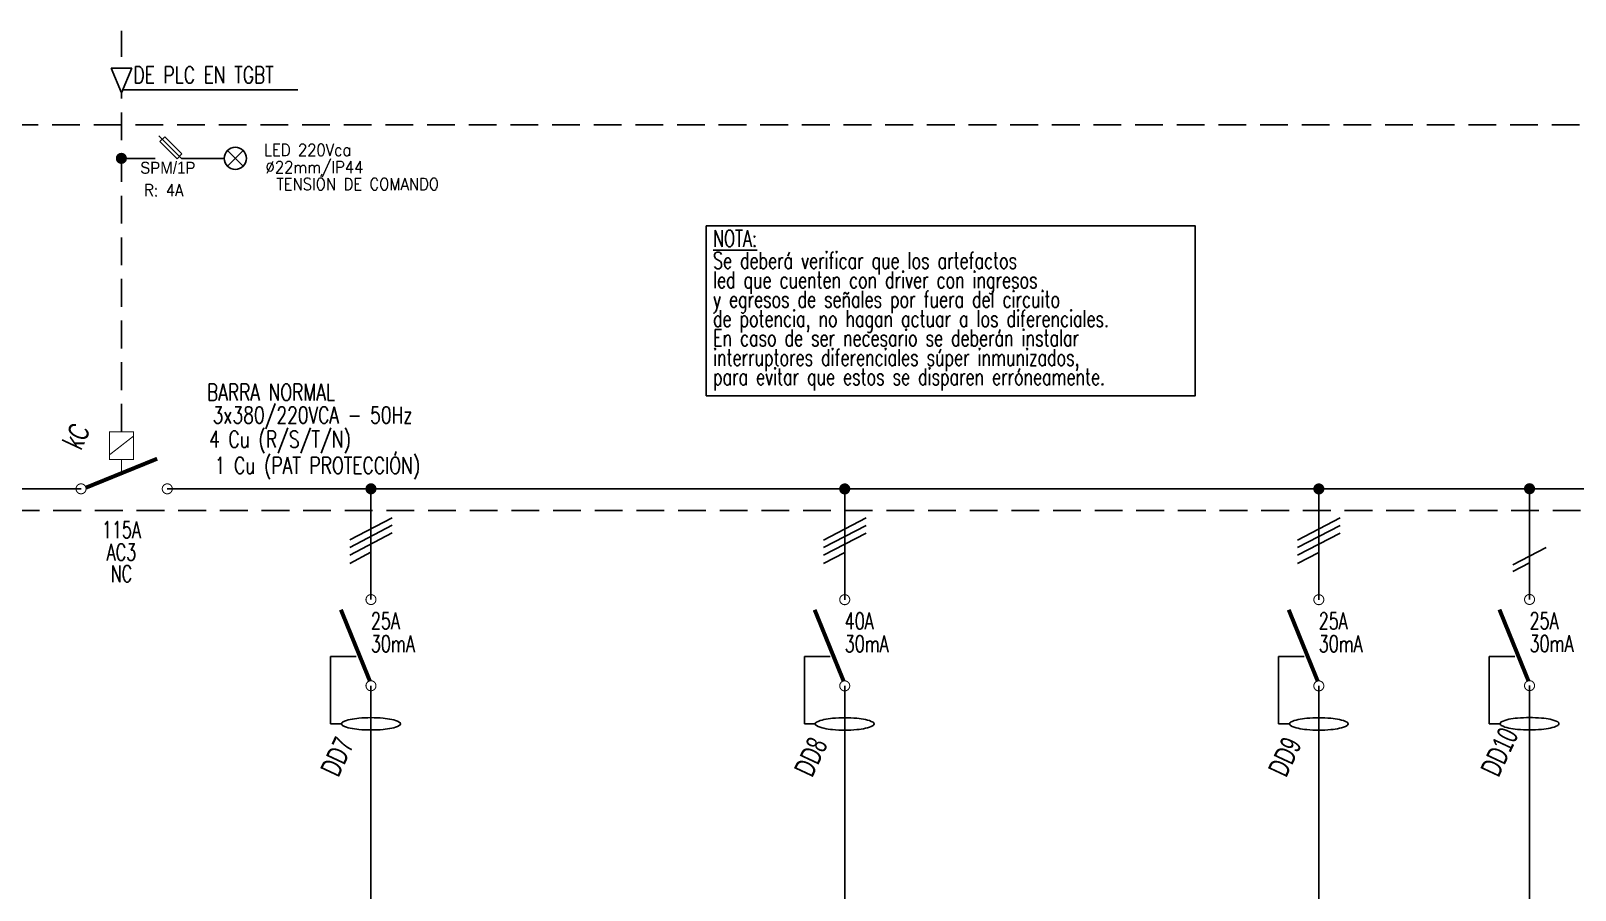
# Model space of a CAD drawing. Header units: millimetres. Extents: x 268.5 to 336.2, y -32.8 to -15.6.
# Drawn here: x 295.22 to 309.13, y -23.99 to -16.25 of the extents above; entities that cross this region are included whole.
import ezdxf
from ezdxf.enums import TextEntityAlignment as Align

# ---------------------------------------------------------------- set-up
doc = ezdxf.new("R2010")
doc.units = ezdxf.units.MM
doc.set_wipeout_variables(frame=1)
doc.linetypes.add('HIDDEN', pattern=[0.375, 0.25, -0.125])
doc.linetypes.add('PHANTOM', pattern=[63.5, 31.75, -6.35, 6.35, -6.35, 6.35, -6.35])
doc.layers.add('0-IE-UNIFILAR', color=7, linetype='Continuous', lineweight=13)
for name, color, linetype in [('IE-UN-BARRAS', 14, 'Continuous'), ('IE-UN-COMANDO', 11, 'HIDDEN'), ('IE-UN-CONDUCTOR', 14, 'Continuous'), ('IE-UN-INSTRUMENTOS', 171, 'Continuous'), ('IE-UN-INTERRUPTORES', 74, 'Continuous'), ('IE-UN-PAT', 10, 'Continuous'), ('IE-UN-RECUADRO', 24, 'HIDDEN'), ('IE-UN-TEXTOS', 154, 'Continuous'), ('INSTRUMENTOS', 171, 'Continuous')]:
    doc.layers.add(name, color=color, linetype=linetype)
doc.styles.add('COTAS', font='romans.shx', dxfattribs={"width": 0.7})
doc.styles.add('ROMAND', font='romans.shx', dxfattribs={"height": 0.003})
doc.styles.add('ROMANS', font='romans.shx')
doc.styles.get("Standard").update_dxf_attribs({"font": 'arial.ttf'})
doc.styles.add('UN-2016', font='romans.shx', dxfattribs={"width": 0.7, "height": 0.15})

# ---------------------------------------------------------------- blocks, each defined once
blk = doc.blocks.new('A$C40E17AD0')
at = {"layer": 'IE-UN-INTERRUPTORES', "const_width": 0.0099}
blk.add_lwpolyline([(0.517, 0.264), (0.302, 0.264), (0.302, 0.514), (0.517, 0.514)], close=True, dxfattribs=at)
at = {"layer": 'IE-UN-INTERRUPTORES'}
for points, const_width in [([(0.514, 0.472), (0.302, 0.307)], 0.0099), ([(0.088, 0.01), (0.73, 0.271)], 0.0361), ([(0.409, 0.264), (0.409, 0.14)], 0.0099)]:
    blk.add_lwpolyline(points, dxfattribs=dict(at, const_width=const_width))
at = {"layer": 'IE-UN-INTERRUPTORES', "const_width": 0.00933}
for points in [[(0.045, 0.045, 1), (0.045, -0.045, 1)], [(0.821, 0.045, 1), (0.821, -0.045, 1)]]:
    blk.add_lwpolyline(points, format="xyb", close=True, dxfattribs=at)
at = {"layer": 'IE-UN-INTERRUPTORES', "color": 154, "width": 0.75}
for tag, p in [('25A', (0.409, -0.278)), ('AC3', (0.409, -0.528)), ('NC', (0.409, -0.778))]:
    blk.add_attdef(tag, text='', height=0.15, dxfattribs=at).set_placement(p, align=Align.CENTER)
blk = doc.blocks.new('SPM')
at = {"layer": 'IE-UN-INSTRUMENTOS'}
for p, q in [((0.689, 0), (0.312, 0.376)), ((0.328, 0.28), (0.409, 0.361)), ((0.328, 0.28), (0.614, -0.006)), ((0.409, 0.361), (0.695, 0.075)), ((0.409, 0.361), (0.695, 0.075)), ((0.695, 0.075), (0.614, -0.006)), ((0.695, 0.075), (0.614, -0.006)), ((0.248, 0), (0, 0)), ((1.2, 0), (0.689, 0))]:
    blk.add_line(p, q, dxfattribs=at)
at = {"layer": 'IE-UN-INSTRUMENTOS', "style": 'ROMANS', "width": 0.9}
for tag, p in [('TIPO/POLO', (0.065, -0.316)), ('FUSE', (0.065, -0.631)), ('REG.', (0.051, -0.915))]:
    blk.add_attdef(tag, p, '', height=0.2, dxfattribs=at)
blk = doc.blocks.new('LAMPARASEÑALIZACION1')
at = {"layer": 'IE-UN-INSTRUMENTOS'}
for p, q in [((-0.515, 0.131), (-0.255, -0.132)), ((-0.515, -0.132), (-0.253, 0.131)), ((-0.515, -0.132), (-0.253, 0.131)), ((-0.515, 0.131), (-0.255, -0.132)), ((-0.385, 0), (-0.383, 0)), ((-0.385, 0), (-0.383, 0)), ((0, 0), (-0.198, 0))]:
    blk.add_line(p, q, dxfattribs=at)
blk.add_circle((-0.384, 0), 0.186, dxfattribs=at)
blk.add_circle((-0.384, 0), 0.186, dxfattribs=at)
at = {"layer": 'IE-UN-INSTRUMENTOS', "style": 'ROMANS', "width": 0.9}
for tag, p in [('TIPO', (-0.694, 0.341)), ('ALIMENT.', (-0.694, 0.041)), ('DIAM.', (-0.708, -0.247)), ('COLOR', (-0.708, -0.528))]:
    blk.add_attdef(tag, text='', height=0.2, dxfattribs=at).set_placement(p, align=Align.RIGHT)
blk = doc.blocks.new('zw$F919')
blk.add_wipeout([(-0.092, 0), (0.092, 0), (0, -0.221)])
blk.add_lwpolyline([(0, 0), (0.092, 0), (0, -0.221), (-0.092, 0)], close=True)
blk = doc.blocks.new('INT-DIF')
for p, q in [((-0.363, 0.309), (-0.363, -0.298)), ((-0.132, 0.309), (-0.363, 0.309)), ((-0.363, -0.298), (-0.263, -0.298))]:
    blk.add_line(p, q)
at = {"const_width": 0.00933}
for points in [[(-0.045, 0.821, 1), (0.045, 0.821, 1)], [(-0.045, 0.045, 1), (0.045, 0.045, 1)]]:
    blk.add_lwpolyline(points, format="xyb", close=True, dxfattribs=at)
at = {"const_width": 0.0361}
blk.add_lwpolyline([(-0.01, 0.088), (-0.271, 0.73)], dxfattribs=at)
blk.add_lwpolyline([(0, -0.353, 0.021723), (0.109, -0.349, 0.030103), (0.187, -0.337, 0.065718), (0.255, -0.313, 0.282431), (0.265, -0.298, 0.282431), (0.255, -0.282, 0.065718), (0.187, -0.258, 0.030103), (0.109, -0.247, 0.021723), (0, -0.242, 0.021723), (-0.109, -0.247, 0.030103), (-0.187, -0.258, 0.065718), (-0.255, -0.282, 0.282431), (-0.265, -0.298, 0.282431), (-0.255, -0.313, 0.065718), (-0.187, -0.337, 0.030103), (-0.109, -0.349, 0.021723)], format="xyb", close=True)
at = {"style": 'UN-2016', "width": 0.7}
for tag, p in [('CAPAC', (0.106, 0.448)), ('REG', (0.106, 0.227))]:
    blk.add_attdef(tag, p, '', height=0.15, dxfattribs=at)
blk = doc.blocks.new('COND-3P-N')
for p, q in [((-0.302, 0.001), (0.302, 0.316)), ((-0.302, -0.106), (0.302, 0.209)), ((-0.302, -0.214), (0.302, 0.101)), ((-0.302, -0.332), (0, -0.174))]:
    blk.add_line(p, q)
blk = doc.blocks.new('COND-1P-N')
for p, q in [((-0.302, -0.082), (0.302, 0.232)), ((-0.302, -0.201), (0, -0.043))]:
    blk.add_line(p, q)

msp = doc.modelspace()

# ---------------------------------------------------------------- linework, layer by layer
at = {"layer": 'IE-UN-BARRAS'}
for points in [[(269.925, -20.376), (295.675, -20.376)], [(296.451, -20.376), (323.881, -20.377)]]:
    msp.add_lwpolyline(points, dxfattribs=at)
at = {"layer": 'IE-UN-BARRAS', "ltscale": 5, "const_width": 0.05}
for points in [[(298.26, -20.376, 1), (298.31, -20.376, 1)], [(302.525, -20.377, 1), (302.575, -20.377, 1)], [(306.793, -20.377, 1), (306.843, -20.377, 1)], [(308.69, -20.375, 1), (308.74, -20.375, 1)]]:
    msp.add_lwpolyline(points, format="xyb", close=True, dxfattribs=at)
at = {"layer": 'IE-UN-COMANDO'}
msp.add_lwpolyline([(296.039, -19.862), (296.039, -19.862), (296.039, -16.253)], dxfattribs=at)
at = {"layer": 'IE-UN-CONDUCTOR', "ltscale": 5, "const_width": 0.05}
msp.add_lwpolyline([(296.013, -17.401, 1), (296.063, -17.401, 1)], format="xyb", close=True, dxfattribs=at)
at = {"layer": 'IE-UN-CONDUCTOR'}
for points in [[(296.207, -17.401), (296.039, -17.401)], [(298.285, -21.373), (298.285, -20.376)], [(302.55, -21.374), (302.55, -20.377)], [(306.818, -21.374), (306.818, -20.377)], [(308.715, -21.372), (308.715, -20.375)], [(298.285, -24.204), (298.285, -22.149)], [(302.55, -24.205), (302.55, -22.15)], [(306.818, -24.205), (306.818, -22.15)], [(308.715, -24.203), (308.715, -22.148)]]:
    msp.add_lwpolyline(points, dxfattribs=at)
at = {"layer": 'IE-UN-PAT', "linetype": 'HIDDEN'}
msp.add_lwpolyline([(269.925, -20.57), (336.165, -20.57)], dxfattribs=at)
at = {"layer": 'IE-UN-RECUADRO'}
msp.add_lwpolyline([(269.136, -28.59), (336.165, -28.59), (336.165, -17.099), (269.136, -17.099), (269.136, -28.59)], dxfattribs=at)
at = {"layer": 'IE-UN-TEXTOS'}
msp.add_lwpolyline([(296.039, -16.783), (297.627, -16.783)], dxfattribs=at)
msp.add_lwpolyline([(301.303, -18.009), (305.706, -18.009), (305.706, -19.538), (301.303, -19.538)], close=True, dxfattribs=at)

# ---------------------------------------------------------------- block references
at = {"layer": 'IE-UN-INSTRUMENTOS'}
ref = msp.add_blockref('SPM', (296.207, -17.401), dxfattribs=dict(at, xscale=0.5407435447890522, yscale=0.5407435447890522, zscale=0.5407435447890522))
ref.add_attrib('FUSE', 'R: 4A', (296.242, -17.742), dxfattribs={"color": 0, "height": 0.1081, "style": 'ROMANS', "width": 0.9})
ref.add_attrib('TIPO/POLO', 'SPM/1P', dxfattribs={"color": 0, "height": 0.1081, "width": 0.9}).set_placement((296.207, -17.572), align=Align.BOTTOM_LEFT)
ref = msp.add_blockref('LAMPARASEÑALIZACION1', (296.856, -17.401), dxfattribs=dict(at, xscale=-0.5407435447890522, yscale=0.5407435447890522, zscale=0.5407435447890522))
ref.add_attrib('DIAM.', 'Ø22mm/IP44', dxfattribs={"layer": '0-IE-UNIFILAR', "color": 0, "height": 0.1081, "style": 'ROMANS', "width": 0.9}).set_placement((298.216, -17.534), align=Align.RIGHT)
ref.add_attrib('COLOR', 'TENSIÓN DE COMANDO', dxfattribs={"layer": '0-IE-UNIFILAR', "color": 0, "height": 0.10815, "style": 'ROMANS', "width": 0.9}).set_placement((298.897, -17.686), align=Align.RIGHT)
ref.add_attrib('ALIMENT.', 'LED 220Vca', dxfattribs={"layer": '0-IE-UNIFILAR', "color": 0, "height": 0.1081, "style": 'ROMANS', "width": 0.9}).set_placement((298.107, -17.379), align=Align.RIGHT)
at = {"layer": 'IE-UN-INTERRUPTORES'}
ref = msp.add_blockref('A$C40E17AD0', (295.63, -20.376), dxfattribs=at)
ref.add_attrib('NC', 'NC', dxfattribs={"color": 154, "height": 0.15, "rotation": 0, "style": 'UN-2016', "width": 0.7}).set_placement((296.039, -21.215), align=Align.CENTER)
ref.add_attrib('25A', '115A', dxfattribs={"color": 154, "height": 0.15, "rotation": 0, "style": 'UN-2016', "width": 0.7}).set_placement((296.039, -20.819), align=Align.CENTER)
ref.add_attrib('AC3', 'AC3', dxfattribs={"color": 154, "height": 0.15, "rotation": 0, "style": 'UN-2016', "width": 0.7}).set_placement((296.039, -21.021), align=Align.CENTER)
for name, p, xscale, yscale, zscale in [('COND-3P-N', (298.285, -20.837), 0.6343777377756489, 0.6343777377756489, 0.6343777377756489), ('COND-3P-N', (302.55, -20.838), 0.6343777377756489, 0.6343777377756489, 0.6343777377756489), ('COND-3P-N', (306.818, -20.838), 0.6343777377756489, 0.6343777377756489, 0.6343777377756489), ('COND-1P-N', (308.715, -21.02), 0.5000000000000001, 0.5000000000000001, 0.5000000000000001)]:
    msp.add_blockref(name, p, dxfattribs=dict(at, xscale=xscale, yscale=yscale, zscale=zscale))
ref = msp.add_blockref('INT-DIF', (298.285, -22.194), dxfattribs=at)
ref.add_attrib('REG', '30mA', (298.285, -21.845), dxfattribs={"color": 154, "height": 0.15, "style": 'UN-2016', "width": 0.7})
ref.add_attrib('CAPAC', '25A', (298.285, -21.639), dxfattribs={"color": 154, "height": 0.15, "style": 'UN-2016', "width": 0.7})
ref = msp.add_blockref('INT-DIF', (302.55, -22.195), dxfattribs=at)
ref.add_attrib('REG', '30mA', (302.55, -21.846), dxfattribs={"color": 154, "height": 0.15, "style": 'UN-2016', "width": 0.7})
ref.add_attrib('CAPAC', '40A', (302.55, -21.64), dxfattribs={"color": 154, "height": 0.15, "style": 'UN-2016', "width": 0.7})
ref = msp.add_blockref('INT-DIF', (306.818, -22.195), dxfattribs=at)
ref.add_attrib('REG', '30mA', (306.818, -21.846), dxfattribs={"color": 154, "height": 0.15, "style": 'UN-2016', "width": 0.7})
ref.add_attrib('CAPAC', '25A', (306.818, -21.64), dxfattribs={"color": 154, "height": 0.15, "style": 'UN-2016', "width": 0.7})
ref = msp.add_blockref('INT-DIF', (308.715, -22.193), dxfattribs=at)
ref.add_attrib('REG', '30mA', (308.715, -21.844), dxfattribs={"color": 154, "height": 0.15, "style": 'UN-2016', "width": 0.7})
ref.add_attrib('CAPAC', '25A', (308.715, -21.638), dxfattribs={"color": 154, "height": 0.15, "style": 'UN-2016', "width": 0.7})

# ---------------------------------------------------------------- texts
at = {"layer": 'IE-UN-TEXTOS'}
for s, style, width, p in [('DE PLC EN TGBT', 'ROMAND', 0.75, (296.147, -16.725)), ('%%UNOTA:', 'COTAS', 0.7, (301.365, -18.197)), ('Se deberá verificar que los artefactos ', 'COTAS', 0.7, (301.365, -18.395)), ('led que cuenten con driver con ingresos ', 'COTAS', 0.7, (301.365, -18.57)), ('y egresos de señales por fuera del circuito ', 'COTAS', 0.7, (301.365, -18.744)), ('de potencia, no hagan actuar a los diferenciales. ', 'COTAS', 0.7, (301.365, -18.919)), ('En caso de ser necesario se deberán instalar', 'COTAS', 0.7, (301.365, -19.093)), ('interruptores diferenciales súper inmunizados,', 'COTAS', 0.7, (301.365, -19.268)), ('para evitar que estos se disparen erróneamente.', 'COTAS', 0.7, (301.365, -19.442))]:
    msp.add_text(s, height=0.15, dxfattribs=dict(at, style=style, width=width)).set_placement(p)
at = {"layer": 'IE-UN-TEXTOS', "style": 'ROMAND', "width": 0.75}
for s, p in [('BARRA NORMAL', (297.385, -19.507)), ('3x380/220VCA - 50Hz', (297.759, -19.723)), ('4 Cu (R/S/T/N)', (297.467, -19.94)), ('1 Cu (PAT PROTECCIÓN)', (297.804, -20.165))]:
    msp.add_text(s, height=0.15, dxfattribs=at).set_placement(p, align=Align.MIDDLE)
at = {"layer": 'INSTRUMENTOS', "linetype": 'PHANTOM', "width": 0.65}
for s, rotation, p in [('kC', 425, (295.675, -20.036)), ('DD7', 425, (297.992, -22.982)), ('DD8', 425, (302.257, -22.983)), ('DD9', 425, (306.524, -22.983)), ('DD10', 65, (308.436, -22.982))]:
    msp.add_text(s, height=0.1877, rotation=rotation, dxfattribs=at).set_placement(p)

# ---------------------------------------------------------------- next in the draw order: block references
at = {"layer": 'IE-UN-COMANDO'}
msp.add_blockref('zw$F919', (296.039, -16.589), dxfattribs=at)

doc.saveas('drawing.dxf')
